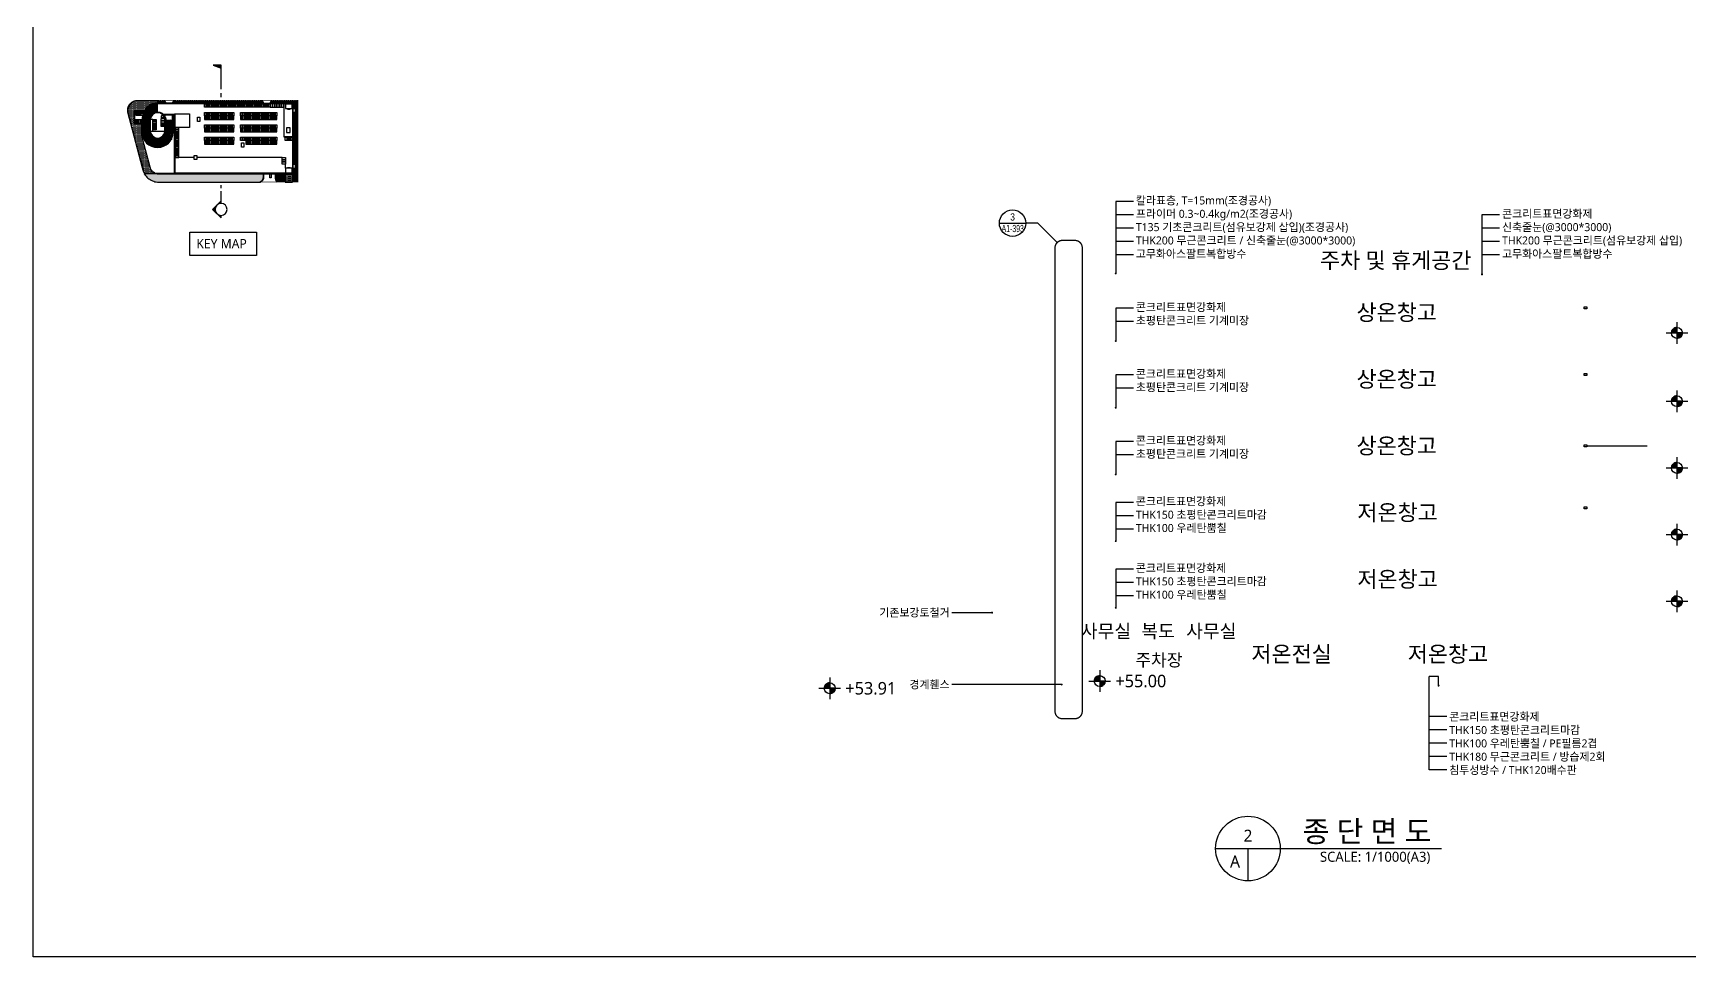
# Model space of a CAD drawing. Header units: millimetres. Extents: x 42795423 to 43187386, y 1346090 to 1623090.
# Drawn here: x 42795423 to 43043837, y 1346090 to 1484590 of the extents above; entities that cross this region are included whole.
import ezdxf
from ezdxf.enums import TextEntityAlignment as Align

# ---------------------------------------------------------------- set-up
doc = ezdxf.new("R2010")
doc.units = ezdxf.units.MM
doc.header["$LTSCALE"] = 1000
doc.header["$MEASUREMENT"] = 0
doc.header["$PDSIZE"] = -10
doc.linetypes.add('PHANTOM2', pattern=[1.25, 0.625, -0.125, 0.125, -0.125, 0.125, -0.125])
doc.linetypes.add('SYM$0$DASHDOT', pattern=[1, 0.5, -0.25, 0, -0.25])
doc.layers.get('0').update_dxf_attribs({"linetype": 'CONTINUOUS'})
doc.layers.get('Defpoints').update_dxf_attribs({"color": 171, "linetype": 'CONTINUOUS'})
for name, color, linetype in [('01.해치-시설녹지', 61, 'CONTINUOUS'), ('__COL', 2, 'CONTINUOUS'), ('LAND-3', 9, 'CONTINUOUS'), ('LED', 7, 'CONTINUOUS'), ('SYM', 7, 'CONTINUOUS'), ('SYMBOL', 6, 'CONTINUOUS'), ('TEXT', 3, 'CONTINUOUS'), ('TEXT(노트)', 7, 'CONTINUOUS'), ('TEXT(실명)', 3, 'CONTINUOUS'), ('구간정리', 6, 'CONTINUOUS'), ('구간정리-TEXT', 3, 'CONTINUOUS'), ('대지', 1, 'PHANTOM2')]:
    doc.layers.add(name, color=color, linetype=linetype)
doc.styles.add('SYM$0$ARIAL', font='arial.ttf')
doc.styles.add('SYM$0$돋움', font='', dxfattribs={"width": 0.9})
doc.styles.add('나눔바른고딕', font='NanumBarunGothic.ttf')
doc.styles.get('SYM$0$돋움').set_extended_font_data('Dotum')
pattern_1 = [(0, (-391096519.2, -16417291.4), (781.25, 1562.5), [0, -1562.5])]
pattern_2 = [(0, (-42702745.17, -1587555.54), (0, 160), []), (90, (-42702745.17, -1587555.54), (-160, 160), [160, -160])]

# ---------------------------------------------------------------- blocks, each defined once
blk = doc.blocks.new('십자')
at = {"layer": 'SYMBOL', "ltscale": 5}
h = blk.add_hatch(color=256, dxfattribs=at)
h.dxf.hatch_style = 1
edge = h.paths.add_edge_path()
edge.add_line((0, 0), (0, 1299))
edge.add_arc((0, 0), 1299, 90, 180)
edge.add_line((-1299, 0), (0, 0))
edge = h.paths.add_edge_path()
edge.add_line((0, 0), (0, -1299))
edge.add_arc((0, 0), 1299, 270, 360)
edge.add_line((1299, 0), (0, 0))
for p, q in [((0, 2599), (0, -2599)), ((-2599, 0), (2599, 0))]:
    blk.add_line(p, q, dxfattribs=at)
for points in [[(0, 0), (0, 1299, 0.4142136), (-1299, 0)], [(0, 0), (0, -1299, 0.4142136), (1299, 0)]]:
    blk.add_lwpolyline(points, format="xyb", close=True, dxfattribs=at)
blk.add_circle((0, 0), 1299, dxfattribs=at)
blk = doc.blocks.new('조경1111')
at = {"layer": '01.해치-시설녹지', "ltscale": 0.1}
h = blk.add_hatch(dxfattribs=at)
h.set_pattern_fill('DOTS', color=256, scale=25000)
h.set_pattern_definition(pattern_1)
edge = h.paths.add_edge_path()
edge.add_arc((36429982, -345322), 23500, 122.852659, 147.865072)
edge.add_line((36410083, -332822), (36394982, -332822))
edge.add_line((36394982, -332822), (36394982, -352222))
edge.add_line((36394982, -352222), (36406482, -352222))
edge.add_line((36406482, -352222), (36406482, -371284))
edge.add_line((36406482, -371284), (36418700, -417700))
edge.add_line((36418700, -417700), (36419113, -419105))
edge.add_line((36419113, -419105), (36419435, -420000))
edge.add_line((36419435, -420000), (36419857, -420858))
edge.add_line((36419857, -420858), (36420488, -421936))
edge.add_line((36420488, -421936), (36421134, -422924))
edge.add_line((36421134, -422924), (36421709, -423655))
edge.add_line((36421709, -423655), (36422348, -424332))
edge.add_line((36422348, -424332), (36423038, -424945))
edge.add_line((36423038, -424945), (36423957, -425625))
edge.add_line((36423957, -425625), (36425103, -426382))
edge.add_line((36425103, -426382), (36426070, -426948))
edge.add_line((36426070, -426948), (36426917, -427344))
edge.add_line((36426917, -427344), (36427401, -427522))
edge.add_line((36427401, -427522), (36410326, -427522))
edge.add_line((36410326, -427522), (36409723, -426490))
edge.add_line((36409723, -426490), (36408834, -424683))
edge.add_line((36408834, -424683), (36408177, -422859))
edge.add_line((36408177, -422859), (36407622, -420968))
edge.add_line((36407622, -420968), (36398215, -385232))
edge.add_line((36398215, -385232), (36385503, -336939))
edge.add_line((36385503, -336939), (36385087, -335036))
edge.add_line((36385087, -335036), (36384891, -333124))
edge.add_line((36384891, -333124), (36384982, -331200))
edge.add_line((36384982, -331200), (36385275, -329325))
edge.add_line((36385275, -329325), (36385841, -327511))
edge.add_line((36385841, -327511), (36386684, -325811))
edge.add_line((36386684, -325811), (36387767, -324252))
edge.add_line((36387767, -324252), (36389170, -322747))
edge.add_line((36389170, -322747), (36390613, -321499))
edge.add_line((36390613, -321499), (36392178, -320425))
edge.add_line((36392178, -320425), (36393843, -319536))
edge.add_line((36393843, -319536), (36395614, -318873))
edge.add_line((36395614, -318873), (36397435, -318489))
edge.add_line((36397435, -318489), (36399694, -318377))
edge.add_line((36399694, -318377), (36430482, -318354))
edge.add_line((36430482, -318354), (36430482, -321822))
edge.add_line((36430482, -321822), (36429982, -321822))
edge.add_arc((36429992, -345388), 23565, 90.02298, 122.777317)
edge.add_line((36417234, -325574), (36417234, -325581))
h = blk.add_hatch(dxfattribs=at)
h.set_pattern_fill('DOTS', color=256, scale=25000)
h.set_pattern_definition(pattern_1)
edge = h.paths.add_edge_path()
edge.add_line((36588732, -428418), (36432239, -428418))
edge.add_line((36432239, -428418), (36430871, -428375))
edge.add_line((36430871, -428375), (36430022, -428286))
edge.add_line((36430022, -428286), (36429159, -428090))
edge.add_line((36429159, -428090), (36428269, -427823))
edge.add_line((36428269, -427823), (36410028, -427823))
edge.add_line((36410028, -427823), (36410280, -428252))
edge.add_line((36410280, -428252), (36411380, -429935))
edge.add_line((36411380, -429935), (36412612, -431499))
edge.add_line((36412612, -431499), (36413983, -432954))
edge.add_line((36413983, -432954), (36415473, -434275))
edge.add_line((36415473, -434275), (36417075, -435461))
edge.add_line((36417075, -435461), (36418760, -436574))
edge.add_line((36418760, -436574), (36420484, -437583))
edge.add_line((36420484, -437583), (36422296, -438431))
edge.add_line((36422296, -438431), (36424178, -439123))
edge.add_line((36424178, -439123), (36426101, -439702))
edge.add_line((36426101, -439702), (36428066, -440147))
edge.add_line((36428066, -440147), (36430055, -440355))
edge.add_line((36430055, -440355), (36432048, -440418))
edge.add_line((36432048, -440418), (36583858, -440418))
edge.add_arc((36580132, -432667), 8600, 295.674052, 360)
edge.add_line((36588732, -432667), (36588732, -428418))
h = blk.add_hatch(dxfattribs=at)
h.set_pattern_fill('DOTS', color=256, scale=25000)
h.set_pattern_definition(pattern_1)
h.paths.add_polyline_path([(36621182, -440418), (36632082, -440418), (36632082, -428418), (36621182, -428418)])
blk.add_lwpolyline([(36417234, -325581), (36417234, -325574, -0.14389883), (36429982, -321822), (36430482, -321822), (36430482, -318354), (36399694, -318377), (36397435, -318489), (36395614, -318873), (36393843, -319536), (36392178, -320425), (36390613, -321499), (36389170, -322747), (36387767, -324252), (36386684, -325811), (36385841, -327511), (36385275, -329325), (36384982, -331200), (36384891, -333124), (36385087, -335036), (36385503, -336939), (36398215, -385232), (36407622, -420968), (36408177, -422859), (36408834, -424683), (36409723, -426490), (36410326, -427522), (36427401, -427522), (36426917, -427344), (36426070, -426948), (36425103, -426382), (36423957, -425625), (36423038, -424945), (36422348, -424332), (36421709, -423655), (36421134, -422924), (36420488, -421936), (36419857, -420858), (36419435, -420000), (36419113, -419105), (36418700, -417700), (36406482, -371284), (36406482, -352222), (36394982, -352222), (36394982, -332822), (36410083, -332822)], format="xyb", dxfattribs=at)
blk.add_lwpolyline([(36588732, -428418), (36432239, -428418), (36430871, -428375), (36430022, -428286), (36429159, -428090), (36428269, -427823), (36410028, -427823), (36410280, -428252), (36411380, -429935), (36412612, -431499), (36413983, -432954), (36415473, -434275), (36417075, -435461), (36418760, -436574), (36420484, -437583), (36422296, -438431), (36424178, -439123), (36426101, -439702), (36428066, -440147), (36430055, -440355), (36432048, -440418), (36583858, -440418, 0.28828517), (36588732, -432667)], format="xyb", close=True, dxfattribs=at)
blk.add_lwpolyline([(36621182, -440418), (36632082, -440418), (36632082, -428418), (36621182, -428418)], close=True, dxfattribs=at)
blk = doc.blocks.new('A$C104b531f')
at = {"layer": 'LAND-3', "ltscale": 0.1}
h = blk.add_hatch(dxfattribs=at)
h.set_pattern_fill('AR-B816', color=256, scale=20)
h.set_pattern_definition(pattern_2)
edge = h.paths.add_edge_path()
edge.add_line((5223, 12319), (4659, 12319))
edge.add_line((4659, 12319), (4659, 11910))
edge.add_line((4659, 11910), (5808, 11910))
edge.add_arc((4704, 11492), 1180, 20.71826, 44.20863)
edge.add_line((5550, 12315), (5223, 12319))
h = blk.add_hatch(dxfattribs=at)
h.set_pattern_fill('AR-B816', color=256, scale=20)
h.set_pattern_definition(pattern_2)
edge = h.paths.add_edge_path()
edge.add_line((20236, 12304), (15380, 12304))
edge.add_line((15380, 12304), (7115, 12307))
edge.add_arc((7974, 11479), 1193, 136.03788, 158.85525)
edge.add_line((6861, 11910), (6959, 11910))
edge.add_line((6959, 11910), (6959, 11790))
edge.add_line((6959, 11790), (7174, 11790))
edge.add_line((7174, 11790), (7174, 11910))
edge.add_line((7174, 11910), (20483, 11910))
edge.add_arc((19379, 11492), 1180, 20.71826, 43.47778)
h = blk.add_hatch(dxfattribs=at)
h.set_pattern_fill('AR-B816', color=256, scale=20)
h.set_pattern_definition(pattern_2)
edge = h.paths.add_edge_path()
edge.add_line((25669, 12305), (21727, 12304))
edge.add_arc((22589, 11479), 1193, 136.25509, 158.85525)
edge.add_line((21476, 11910), (23662, 11910))
edge.add_line((23662, 11910), (23662, 11922))
edge.add_line((23662, 11922), (24897, 11922))
edge.add_line((24897, 11922), (24897, 11110))
edge.add_line((24897, 11110), (25244, 11110))
edge.add_line((25244, 11110), (25244, 10490))
edge.add_line((25244, 10490), (24897, 10490))
edge.add_line((24897, 10490), (24897, 2730))
edge.add_line((24897, 2730), (25244, 2730))
edge.add_line((25244, 2730), (25244, 2110))
edge.add_line((25244, 2110), (24897, 2110))
edge.add_line((24897, 2110), (24897, 1297))
edge.add_line((24897, 1297), (24849, 1297))
edge.add_line((24849, 1297), (24849, 50))
edge.add_line((24849, 50), (25668, 50))
edge.add_line((25668, 50), (25669, 12305))
h = blk.add_hatch(dxfattribs=at)
h.set_pattern_fill('ANSI31', color=256, scale=700, angle=135)
h.set_pattern_definition([(180, (-3595643.325, -36036.2), (-6e-15, -87.5), [])])
h.paths.add_polyline_path([(2389, 8183), (3379, 8183), (3379, 9360), (2389, 9360)])
h = blk.add_hatch(dxfattribs=at)
h.set_pattern_fill('ANSI31', color=256, scale=700, angle=135)
h.set_pattern_definition([(180, (-3595643.325, -35836.2), (-6e-15, -87.5), [])])
h.paths.add_polyline_path([(5839, 7760), (5839, 9360), (6829, 9360), (6829, 7760)])
h = blk.add_hatch(dxfattribs=at)
h.set_pattern_fill('AR-B816', color=256, scale=20)
h.set_pattern_definition(pattern_2)
edge = h.paths.add_edge_path()
edge.add_line((22544, 50), (23709, 50))
edge.add_line((23709, 50), (23709, 1297))
edge.add_line((23709, 1297), (22254, 1297))
edge.add_line((22254, 1297), (22254, 825))
edge.add_arc((23434, 825), 1180, 180, 221.04786)
for p, q in [((7162, 11780), (4609, 11780)), ((5464, 10245), (7162, 10245)), ((6829, 7560), (6829, 10115)), ((2389, 9560), (2389, 7560)), ((2390, 7860), (3379, 7895))]:
    blk.add_line(p, q, dxfattribs=at)
for points in [[(2389, 10330), (2389, 10622), (1109, 10622), (1109, 8870), (2259, 8870)], [(2369, 10270), (2369, 10602), (1129, 10602), (1129, 8890), (2239, 8890), (2239, 9430), (2259, 9430)], [(2369, 10270), (2369, 10602), (2109, 10602), (2109, 10082), (2318, 10082)], [(3421, 9678), (2423, 9945)], [(3440, 9740), (2447, 10062)], [(3461, 9800), (2477, 10178)], [(3486, 9860), (2514, 10293)], [(3513, 9918), (2557, 10405)], [(3544, 9975), (2606, 10516)], [(3578, 10029), (2661, 10625)], [(3614, 10083), (2723, 10730)], [(3653, 10134), (2790, 10832)], [(3695, 10183), (2864, 10931)], [(3740, 10229), (2943, 11026)], [(3786, 10274), (3027, 11117)], [(3835, 10315), (3117, 11203)], [(3886, 10355), (3211, 11284)], [(3939, 10391), (3310, 11360)], [(3994, 10425), (3414, 11430)], [(4051, 10455), (3521, 11495)], [(4109, 10483), (3633, 11553)], [(4169, 10508), (3747, 11605)], [(4229, 10529), (3865, 11651)], [(4291, 10548), (3985, 11690)], [(4354, 10563), (4107, 11722)], [(4417, 10574), (4231, 11747)], [(4481, 10583), (4356, 11765)], [(4545, 10588), (4483, 11776)], [(7162, 11880), (4609, 11880)], [(4609, 10590), (4609, 11780)], [(5422, 10145), (7162, 10145)], [(7162, 11850), (7162, 11910), (24897, 11910), (24897, 1317), (7162, 1317), (7162, 10145)], [(7162, 11850), (24837, 11850), (24837, 1377), (7222, 1377), (7222, 10145)], [(7162, 11780), (7162, 11850)], [(7222, 10145), (7222, 10245), (7162, 10245)], [(7162, 10145), (7222, 10145)], [(7222, 10275), (9394, 10275), (9394, 8225), (7262, 8225)], [(7222, 10255), (7222, 10275)], [(24837, 6810), (23589, 6810), (23589, 11850)], [(24837, 6830), (23609, 6830), (23609, 11850)], [(24079, 11070), (24079, 10970), (24479, 10970), (24479, 11070)], [(24897, 11110), (25244, 11110), (25244, 10490), (24897, 10490)], [(3381, 9424), (2389, 9476)], [(2389, 9360), (3379, 9360)], [(3379, 9360), (2389, 9360)], [(2389, 8183), (3379, 8183)], [(2389, 8083), (3379, 8083)], [(2389, 8083), (3379, 8083)], [(2389, 7983), (3379, 7983)], [(2389, 7760), (3379, 7760)], [(3379, 7760), (2389, 7760)], [(3379, 7760), (2389, 7760)], [(3381, 7700), (2389, 7652)], [(3385, 7641), (2389, 7544)], [(3386, 9488), (2390, 9593)], [(3392, 7582), (2393, 7436)], [(3394, 9552), (2394, 9710)], [(3402, 7523), (2402, 7327)], [(3406, 9615), (2406, 9828)], [(3415, 7465), (2416, 7219)], [(3510, 7710), (5708, 7710)], [(3889, 7710), (3889, 9440), (3512, 9440)], [(5812, 7504), (6813, 7291)], [(5824, 7567), (6824, 7409)], [(5833, 7631), (6829, 7526)], [(5838, 7695), (6829, 7643)], [(5839, 9360), (6829, 9360)], [(5839, 7760), (6829, 7760)], [(6513, 9320), (6582, 9360), (6651, 9320), (6646, 9311), (6582, 9348), (6518, 9311), (6513, 9320)], [(3431, 7408), (2435, 7111)], [(3449, 7351), (2460, 7003)], [(3470, 7296), (2491, 6897)], [(3494, 7241), (2526, 6792)], [(3520, 7188), (2568, 6688)], [(3549, 7136), (2614, 6586)], [(3580, 7085), (2666, 6486)], [(3614, 7037), (2723, 6389)], [(3650, 6989), (2785, 6294)], [(3689, 6944), (2852, 6203)], [(3729, 6900), (2924, 6114)], [(3772, 6859), (3001, 6030)], [(3816, 6819), (3082, 5949)], [(3863, 6782), (3167, 5872)], [(3911, 6747), (3256, 5799)], [(3960, 6715), (3350, 5732)], [(4012, 6685), (3447, 5668)], [(4064, 6657), (3547, 5610)], [(4118, 6632), (3650, 5557)], [(4173, 6609), (3756, 5510)], [(4229, 6590), (3865, 5468)], [(4286, 6573), (3976, 5432)], [(4344, 6559), (4088, 5402)], [(4402, 6547), (4202, 5377)], [(4461, 6539), (4318, 5359)], [(4520, 6533), (4434, 5346)], [(4580, 6530), (4551, 5340)], [(4639, 6530), (4668, 5340)], [(4698, 6533), (4785, 5346)], [(4758, 6539), (4901, 5359)], [(4816, 6547), (5016, 5377)], [(4875, 6559), (5130, 5402)], [(4932, 6573), (5243, 5432)], [(4989, 6590), (5354, 5468)], [(5045, 6609), (5462, 5510)], [(5101, 6632), (5569, 5557)], [(5154, 6657), (5672, 5610)], [(5207, 6685), (5772, 5668)], [(5258, 6715), (5869, 5732)], [(5308, 6747), (5962, 5799)], [(5356, 6782), (6052, 5872)], [(5402, 6819), (6137, 5949)], [(5447, 6859), (6218, 6030)], [(5490, 6900), (6295, 6114)], [(5530, 6944), (6367, 6203)], [(5568, 6989), (6434, 6294)], [(5604, 7037), (6496, 6389)], [(5638, 7085), (6553, 6486)], [(5670, 7136), (6605, 6586)], [(5698, 7188), (6651, 6688)], [(5725, 7241), (6692, 6792)], [(5749, 7296), (6728, 6897)], [(5770, 7351), (6759, 7003)], [(5797, 7441), (6796, 7174)], [(10114, 3770), (7222, 3770)], [(23804, 2150), (23804, 2743), (23304, 2743), (23304, 3770), (10474, 3770)], [(24897, 2730), (25244, 2730), (25244, 2110), (24897, 2110)], [(7162, 1340), (2596, 1340)], [(7162, 1310), (2614, 1310)], [(7162, 1317), (7162, 1297), (24897, 1297), (24897, 1317)], [(21634, 1297), (21634, 685), (21424, 685), (21424, 1297)], [(23709, 1297), (23709, 50)], [(23729, 1297), (23729, 50)], [(24079, 2150), (24079, 2250), (24479, 2250), (24479, 2150)], [(24819, 1297), (24819, 50)], [(24849, 1297), (24849, 50)]]:
    blk.add_lwpolyline(points, dxfattribs=at)
for points in [[(1329, 10082), (1589, 10082), (1589, 10602), (1329, 10602)], [(1589, 10082), (1849, 10082), (1849, 10602), (1589, 10602)], [(1849, 10082), (2109, 10082), (2109, 10602), (1849, 10602)], [(11629, 11810), (11889, 11810), (11889, 11290), (11629, 11290)], [(11629, 10490), (11889, 10490), (11889, 9970), (11629, 9970)], [(11629, 9450), (11889, 9450), (11889, 9970), (11629, 9970)], [(11889, 11810), (12149, 11810), (12149, 11290), (11889, 11290)], [(11889, 10490), (12149, 10490), (12149, 9970), (11889, 9970)], [(11889, 9450), (12149, 9450), (12149, 9970), (11889, 9970)], [(12149, 11810), (12409, 11810), (12409, 11290), (12149, 11290)], [(12149, 10490), (12409, 10490), (12409, 9970), (12149, 9970)], [(12149, 9450), (12409, 9450), (12409, 9970), (12149, 9970)], [(12409, 11810), (12669, 11810), (12669, 11290), (12409, 11290)], [(12409, 10490), (12669, 10490), (12669, 9970), (12409, 9970)], [(12409, 9450), (12669, 9450), (12669, 9970), (12409, 9970)], [(12669, 11810), (12929, 11810), (12929, 11290), (12669, 11290)], [(12669, 10490), (12929, 10490), (12929, 9970), (12669, 9970)], [(12669, 9450), (12929, 9450), (12929, 9970), (12669, 9970)], [(12929, 11810), (13189, 11810), (13189, 11290), (12929, 11290)], [(12929, 10490), (13189, 10490), (13189, 9970), (12929, 9970)], [(12929, 9450), (13189, 9450), (13189, 9970), (12929, 9970)], [(13189, 11810), (13449, 11810), (13449, 11290), (13189, 11290)], [(13189, 10490), (13449, 10490), (13449, 9970), (13189, 9970)], [(13189, 9450), (13449, 9450), (13449, 9970), (13189, 9970)], [(13449, 11810), (13709, 11810), (13709, 11290), (13449, 11290)], [(13449, 10490), (13709, 10490), (13709, 9970), (13449, 9970)], [(13449, 9450), (13709, 9450), (13709, 9970), (13449, 9970)], [(13709, 11810), (13969, 11810), (13969, 11290), (13709, 11290)], [(13709, 10490), (13969, 10490), (13969, 9970), (13709, 9970)], [(13709, 9450), (13969, 9450), (13969, 9970), (13709, 9970)], [(13969, 11810), (14229, 11810), (14229, 11290), (13969, 11290)], [(13969, 10490), (14229, 10490), (14229, 9970), (13969, 9970)], [(13969, 9450), (14229, 9450), (14229, 9970), (13969, 9970)], [(14229, 11810), (14489, 11810), (14489, 11290), (14229, 11290)], [(14229, 10490), (14489, 10490), (14489, 9970), (14229, 9970)], [(14229, 9450), (14489, 9450), (14489, 9970), (14229, 9970)], [(14489, 11810), (14749, 11810), (14749, 11290), (14489, 11290)], [(14489, 10490), (14749, 10490), (14749, 9970), (14489, 9970)], [(14489, 9450), (14749, 9450), (14749, 9970), (14489, 9970)], [(14749, 11810), (15009, 11810), (15009, 11290), (14749, 11290)], [(14749, 10490), (15009, 10490), (15009, 9970), (14749, 9970)], [(14749, 9450), (15009, 9450), (15009, 9970), (14749, 9970)], [(15009, 11810), (15269, 11810), (15269, 11290), (15009, 11290)], [(15009, 10490), (15269, 10490), (15269, 9970), (15009, 9970)], [(15009, 9450), (15269, 9450), (15269, 9970), (15009, 9970)], [(15269, 11810), (15529, 11810), (15529, 11290), (15269, 11290)], [(15269, 10490), (15529, 10490), (15529, 9970), (15269, 9970)], [(15269, 9450), (15529, 9450), (15529, 9970), (15269, 9970)], [(15529, 11810), (15789, 11810), (15789, 11290), (15529, 11290)], [(15529, 10490), (15789, 10490), (15789, 9970), (15529, 9970)], [(15529, 9450), (15789, 9450), (15789, 9970), (15529, 9970)], [(15789, 11810), (16049, 11810), (16049, 11290), (15789, 11290)], [(15789, 10490), (16049, 10490), (16049, 9970), (15789, 9970)], [(15789, 9450), (16049, 9450), (16049, 9970), (15789, 9970)], [(16049, 11810), (16309, 11810), (16309, 11290), (16049, 11290)], [(16309, 11810), (16569, 11810), (16569, 11290), (16309, 11290)], [(16569, 11810), (16829, 11810), (16829, 11290), (16569, 11290)], [(16829, 11810), (17089, 11810), (17089, 11290), (16829, 11290)], [(17054, 10490), (17314, 10490), (17314, 9970), (17054, 9970)], [(17054, 9450), (17314, 9450), (17314, 9970), (17054, 9970)], [(17089, 11810), (17349, 11810), (17349, 11290), (17089, 11290)], [(17314, 10490), (17574, 10490), (17574, 9970), (17314, 9970)], [(17314, 9450), (17574, 9450), (17574, 9970), (17314, 9970)], [(17349, 11810), (17609, 11810), (17609, 11290), (17349, 11290)], [(17574, 10490), (17834, 10490), (17834, 9970), (17574, 9970)], [(17574, 9450), (17834, 9450), (17834, 9970), (17574, 9970)], [(17609, 11810), (17869, 11810), (17869, 11290), (17609, 11290)], [(17834, 10490), (18094, 10490), (18094, 9970), (17834, 9970)], [(17834, 9450), (18094, 9450), (18094, 9970), (17834, 9970)], [(17869, 11810), (18129, 11810), (18129, 11290), (17869, 11290)], [(18094, 10490), (18354, 10490), (18354, 9970), (18094, 9970)], [(18094, 9450), (18354, 9450), (18354, 9970), (18094, 9970)], [(18129, 11810), (18389, 11810), (18389, 11290), (18129, 11290)], [(18354, 10490), (18614, 10490), (18614, 9970), (18354, 9970)], [(18354, 9450), (18614, 9450), (18614, 9970), (18354, 9970)], [(18389, 11810), (18649, 11810), (18649, 11290), (18389, 11290)], [(18614, 10490), (18874, 10490), (18874, 9970), (18614, 9970)], [(18614, 9450), (18874, 9450), (18874, 9970), (18614, 9970)], [(18649, 11810), (18909, 11810), (18909, 11290), (18649, 11290)], [(18874, 10490), (19134, 10490), (19134, 9970), (18874, 9970)], [(18874, 9450), (19134, 9450), (19134, 9970), (18874, 9970)], [(18909, 11810), (19169, 11810), (19169, 11290), (18909, 11290)], [(19134, 10490), (19394, 10490), (19394, 9970), (19134, 9970)], [(19134, 9450), (19394, 9450), (19394, 9970), (19134, 9970)], [(19169, 11810), (19429, 11810), (19429, 11290), (19169, 11290)], [(19394, 10490), (19654, 10490), (19654, 9970), (19394, 9970)], [(19394, 9450), (19654, 9450), (19654, 9970), (19394, 9970)], [(19429, 11810), (19689, 11810), (19689, 11290), (19429, 11290)], [(19654, 10490), (19914, 10490), (19914, 9970), (19654, 9970)], [(19654, 9450), (19914, 9450), (19914, 9970), (19654, 9970)], [(19689, 11810), (19949, 11810), (19949, 11290), (19689, 11290)], [(19914, 10490), (20174, 10490), (20174, 9970), (19914, 9970)], [(19914, 9450), (20174, 9450), (20174, 9970), (19914, 9970)], [(19949, 11810), (20209, 11810), (20209, 11290), (19949, 11290)], [(20174, 10490), (20434, 10490), (20434, 9970), (20174, 9970)], [(20174, 9450), (20434, 9450), (20434, 9970), (20174, 9970)], [(20209, 11810), (20469, 11810), (20469, 11290), (20209, 11290)], [(20434, 10490), (20694, 10490), (20694, 9970), (20434, 9970)], [(20434, 9450), (20694, 9450), (20694, 9970), (20434, 9970)], [(20469, 11810), (20729, 11810), (20729, 11290), (20469, 11290)], [(20694, 10490), (20954, 10490), (20954, 9970), (20694, 9970)], [(20694, 9450), (20954, 9450), (20954, 9970), (20694, 9970)], [(20729, 11810), (20989, 11810), (20989, 11290), (20729, 11290)], [(20954, 10490), (21214, 10490), (21214, 9970), (20954, 9970)], [(20954, 9450), (21214, 9450), (21214, 9970), (20954, 9970)], [(20989, 11810), (21249, 11810), (21249, 11290), (20989, 11290)], [(21214, 10490), (21474, 10490), (21474, 9970), (21214, 9970)], [(21214, 9450), (21474, 9450), (21474, 9970), (21214, 9970)], [(21249, 11810), (21509, 11810), (21509, 11290), (21249, 11290)], [(21474, 10490), (21734, 10490), (21734, 9970), (21474, 9970)], [(21474, 9450), (21734, 9450), (21734, 9970), (21474, 9970)], [(21509, 11290), (21839, 11290), (21839, 11790), (21509, 11790)], [(21734, 10490), (21994, 10490), (21994, 9970), (21734, 9970)], [(21734, 9450), (21994, 9450), (21994, 9970), (21734, 9970)], [(21839, 11290), (22169, 11290), (22169, 11790), (21839, 11790)], [(21994, 10490), (22254, 10490), (22254, 9970), (21994, 9970)], [(21994, 9450), (22254, 9450), (22254, 9970), (21994, 9970)], [(22169, 11290), (22499, 11290), (22499, 11790), (22169, 11790)], [(22254, 10490), (22514, 10490), (22514, 9970), (22254, 9970)], [(22254, 9450), (22514, 9450), (22514, 9970), (22254, 9970)], [(22499, 11290), (22829, 11290), (22829, 11790), (22499, 11790)], [(22829, 11290), (23159, 11290), (23159, 11790), (22829, 11790)], [(23159, 11290), (23489, 11290), (23489, 11790), (23159, 11790)], [(23784, 11070), (24774, 11070), (24774, 11760), (23784, 11760)], [(1199, 8890), (1459, 8890), (1459, 9410), (1199, 9410)], [(1459, 8890), (1719, 8890), (1719, 9410), (1459, 9410)], [(1719, 8890), (1979, 8890), (1979, 9410), (1719, 9410)], [(1979, 8890), (2239, 8890), (2239, 9410), (1979, 9410)], [(3889, 9440), (4409, 9440), (4409, 9180), (3889, 9180)], [(3889, 9180), (4409, 9180), (4409, 8920), (3889, 8920)], [(3889, 8920), (4409, 8920), (4409, 8660), (3889, 8660)], [(3889, 8660), (4409, 8660), (4409, 8400), (3889, 8400)], [(3889, 8400), (4409, 8400), (4409, 8140), (3889, 8140)], [(3889, 8140), (4409, 8140), (4409, 7880), (3889, 7880)], [(5169, 9580), (5669, 9580), (5669, 9250), (5169, 9250)], [(5169, 9250), (5669, 9250), (5669, 8920), (5169, 8920)], [(5169, 8920), (5689, 8920), (5689, 8660), (5169, 8660)], [(5169, 8660), (5689, 8660), (5689, 8400), (5169, 8400)], [(7782, 7930), (7782, 8190), (7262, 8190), (7262, 7930)], [(7782, 7670), (7782, 7930), (7262, 7930), (7262, 7670)], [(7782, 7410), (7782, 7670), (7262, 7670), (7262, 7410)], [(10584, 9780), (10944, 9780), (10944, 9160), (10584, 9160)], [(11629, 8650), (11889, 8650), (11889, 8130), (11629, 8130)], [(11629, 7610), (11889, 7610), (11889, 8130), (11629, 8130)], [(11889, 8650), (12149, 8650), (12149, 8130), (11889, 8130)], [(11889, 7610), (12149, 7610), (12149, 8130), (11889, 8130)], [(12149, 8650), (12409, 8650), (12409, 8130), (12149, 8130)], [(12149, 7610), (12409, 7610), (12409, 8130), (12149, 8130)], [(12409, 8650), (12669, 8650), (12669, 8130), (12409, 8130)], [(12409, 7610), (12669, 7610), (12669, 8130), (12409, 8130)], [(12669, 8650), (12929, 8650), (12929, 8130), (12669, 8130)], [(12669, 7610), (12929, 7610), (12929, 8130), (12669, 8130)], [(12929, 8650), (13189, 8650), (13189, 8130), (12929, 8130)], [(12929, 7610), (13189, 7610), (13189, 8130), (12929, 8130)], [(13189, 8650), (13449, 8650), (13449, 8130), (13189, 8130)], [(13189, 7610), (13449, 7610), (13449, 8130), (13189, 8130)], [(13449, 8650), (13709, 8650), (13709, 8130), (13449, 8130)], [(13449, 7610), (13709, 7610), (13709, 8130), (13449, 8130)], [(13709, 8650), (13969, 8650), (13969, 8130), (13709, 8130)], [(13709, 7610), (13969, 7610), (13969, 8130), (13709, 8130)], [(13969, 8650), (14229, 8650), (14229, 8130), (13969, 8130)], [(13969, 7610), (14229, 7610), (14229, 8130), (13969, 8130)], [(14229, 8650), (14489, 8650), (14489, 8130), (14229, 8130)], [(14229, 7610), (14489, 7610), (14489, 8130), (14229, 8130)], [(14489, 8650), (14749, 8650), (14749, 8130), (14489, 8130)], [(14489, 7610), (14749, 7610), (14749, 8130), (14489, 8130)], [(14749, 8650), (15009, 8650), (15009, 8130), (14749, 8130)], [(14749, 7610), (15009, 7610), (15009, 8130), (14749, 8130)], [(15009, 8650), (15269, 8650), (15269, 8130), (15009, 8130)], [(15009, 7610), (15269, 7610), (15269, 8130), (15009, 8130)], [(15269, 8650), (15529, 8650), (15529, 8130), (15269, 8130)], [(15269, 7610), (15529, 7610), (15529, 8130), (15269, 8130)], [(15529, 8650), (15789, 8650), (15789, 8130), (15529, 8130)], [(15529, 7610), (15789, 7610), (15789, 8130), (15529, 8130)], [(15789, 8650), (16049, 8650), (16049, 8130), (15789, 8130)], [(15789, 7610), (16049, 7610), (16049, 8130), (15789, 8130)], [(17054, 8650), (17314, 8650), (17314, 8130), (17054, 8130)], [(17054, 7610), (17314, 7610), (17314, 8130), (17054, 8130)], [(17314, 8650), (17574, 8650), (17574, 8130), (17314, 8130)], [(17314, 7610), (17574, 7610), (17574, 8130), (17314, 8130)], [(17574, 8650), (17834, 8650), (17834, 8130), (17574, 8130)], [(17574, 7610), (17834, 7610), (17834, 8130), (17574, 8130)], [(17834, 8650), (18094, 8650), (18094, 8130), (17834, 8130)], [(17834, 7610), (18094, 7610), (18094, 8130), (17834, 8130)], [(18094, 8650), (18354, 8650), (18354, 8130), (18094, 8130)], [(18094, 7610), (18354, 7610), (18354, 8130), (18094, 8130)], [(18354, 8650), (18614, 8650), (18614, 8130), (18354, 8130)], [(18354, 7610), (18614, 7610), (18614, 8130), (18354, 8130)], [(18614, 8650), (18874, 8650), (18874, 8130), (18614, 8130)], [(18614, 7610), (18874, 7610), (18874, 8130), (18614, 8130)], [(18874, 8650), (19134, 8650), (19134, 8130), (18874, 8130)], [(18874, 7610), (19134, 7610), (19134, 8130), (18874, 8130)], [(19134, 8650), (19394, 8650), (19394, 8130), (19134, 8130)], [(19134, 7610), (19394, 7610), (19394, 8130), (19134, 8130)], [(19394, 8650), (19654, 8650), (19654, 8130), (19394, 8130)], [(19394, 7610), (19654, 7610), (19654, 8130), (19394, 8130)], [(19654, 8650), (19914, 8650), (19914, 8130), (19654, 8130)], [(19654, 7610), (19914, 7610), (19914, 8130), (19654, 8130)], [(19914, 8650), (20174, 8650), (20174, 8130), (19914, 8130)], [(19914, 7610), (20174, 7610), (20174, 8130), (19914, 8130)], [(20174, 8650), (20434, 8650), (20434, 8130), (20174, 8130)], [(20174, 7610), (20434, 7610), (20434, 8130), (20174, 8130)], [(20434, 8650), (20694, 8650), (20694, 8130), (20434, 8130)], [(20434, 7610), (20694, 7610), (20694, 8130), (20434, 8130)], [(20694, 8650), (20954, 8650), (20954, 8130), (20694, 8130)], [(20694, 7610), (20954, 7610), (20954, 8130), (20694, 8130)], [(20954, 8650), (21214, 8650), (21214, 8130), (20954, 8130)], [(20954, 7610), (21214, 7610), (21214, 8130), (20954, 8130)], [(21214, 8650), (21474, 8650), (21474, 8130), (21214, 8130)], [(21214, 7610), (21474, 7610), (21474, 8130), (21214, 8130)], [(21474, 8650), (21734, 8650), (21734, 8130), (21474, 8130)], [(21474, 7610), (21734, 7610), (21734, 8130), (21474, 8130)], [(21734, 8650), (21994, 8650), (21994, 8130), (21734, 8130)], [(21734, 7610), (21994, 7610), (21994, 8130), (21734, 8130)], [(21994, 8650), (22254, 8650), (22254, 8130), (21994, 8130)], [(21994, 7610), (22254, 7610), (22254, 8130), (21994, 8130)], [(22254, 8650), (22514, 8650), (22514, 8130), (22254, 8130)], [(22254, 7610), (22514, 7610), (22514, 8130), (22254, 8130)], [(23962, 7505), (24482, 7505), (24482, 8175), (23962, 8175)], [(7782, 7150), (7782, 7410), (7262, 7410), (7262, 7150)], [(7782, 6890), (7782, 7150), (7262, 7150), (7262, 6890)], [(7782, 6630), (7782, 6890), (7262, 6890), (7262, 6630)], [(7782, 6370), (7782, 6630), (7262, 6630), (7262, 6370)], [(7782, 6110), (7782, 6370), (7262, 6370), (7262, 6110)], [(7782, 5850), (7782, 6110), (7262, 6110), (7262, 5850)], [(7782, 5590), (7782, 5850), (7262, 5850), (7262, 5590)], [(7782, 5330), (7782, 5590), (7262, 5590), (7262, 5330)], [(7782, 5070), (7782, 5330), (7262, 5330), (7262, 5070)], [(7782, 4810), (7782, 5070), (7262, 5070), (7262, 4810)], [(11629, 6810), (11889, 6810), (11889, 6290), (11629, 6290)], [(11629, 5770), (11889, 5770), (11889, 6290), (11629, 6290)], [(11889, 6810), (12149, 6810), (12149, 6290), (11889, 6290)], [(11889, 5770), (12149, 5770), (12149, 6290), (11889, 6290)], [(12149, 6810), (12409, 6810), (12409, 6290), (12149, 6290)], [(12149, 5770), (12409, 5770), (12409, 6290), (12149, 6290)], [(12409, 6810), (12669, 6810), (12669, 6290), (12409, 6290)], [(12409, 5770), (12669, 5770), (12669, 6290), (12409, 6290)], [(12669, 6810), (12929, 6810), (12929, 6290), (12669, 6290)], [(12669, 5770), (12929, 5770), (12929, 6290), (12669, 6290)], [(12929, 6810), (13189, 6810), (13189, 6290), (12929, 6290)], [(12929, 5770), (13189, 5770), (13189, 6290), (12929, 6290)], [(13189, 6810), (13449, 6810), (13449, 6290), (13189, 6290)], [(13189, 5770), (13449, 5770), (13449, 6290), (13189, 6290)], [(13449, 6810), (13709, 6810), (13709, 6290), (13449, 6290)], [(13449, 5770), (13709, 5770), (13709, 6290), (13449, 6290)], [(13709, 6810), (13969, 6810), (13969, 6290), (13709, 6290)], [(13709, 5770), (13969, 5770), (13969, 6290), (13709, 6290)], [(13969, 6810), (14229, 6810), (14229, 6290), (13969, 6290)], [(13969, 5770), (14229, 5770), (14229, 6290), (13969, 6290)], [(14229, 6810), (14489, 6810), (14489, 6290), (14229, 6290)], [(14229, 5770), (14489, 5770), (14489, 6290), (14229, 6290)], [(14489, 6810), (14749, 6810), (14749, 6290), (14489, 6290)], [(14489, 5770), (14749, 5770), (14749, 6290), (14489, 6290)], [(14749, 6810), (15009, 6810), (15009, 6290), (14749, 6290)], [(14749, 5770), (15009, 5770), (15009, 6290), (14749, 6290)], [(15009, 6810), (15269, 6810), (15269, 6290), (15009, 6290)], [(15009, 5770), (15269, 5770), (15269, 6290), (15009, 6290)], [(15269, 6810), (15529, 6810), (15529, 6290), (15269, 6290)], [(15269, 5770), (15529, 5770), (15529, 6290), (15269, 6290)], [(15529, 6810), (15789, 6810), (15789, 6290), (15529, 6290)], [(15529, 5770), (15789, 5770), (15789, 6290), (15529, 6290)], [(15789, 6810), (16049, 6810), (16049, 6290), (15789, 6290)], [(15789, 5770), (16049, 5770), (16049, 6290), (15789, 6290)], [(17054, 6810), (17314, 6810), (17314, 6290), (17054, 6290)], [(17184, 5925), (17544, 5925), (17544, 5305), (17184, 5305)], [(17314, 6810), (17574, 6810), (17574, 6290), (17314, 6290)], [(17574, 6810), (17834, 6810), (17834, 6290), (17574, 6290)], [(17834, 6810), (18094, 6810), (18094, 6290), (17834, 6290)], [(17834, 5770), (18094, 5770), (18094, 6290), (17834, 6290)], [(18094, 6810), (18354, 6810), (18354, 6290), (18094, 6290)], [(18094, 5770), (18354, 5770), (18354, 6290), (18094, 6290)], [(18354, 6810), (18614, 6810), (18614, 6290), (18354, 6290)], [(18354, 5770), (18614, 5770), (18614, 6290), (18354, 6290)], [(18614, 6810), (18874, 6810), (18874, 6290), (18614, 6290)], [(18614, 5770), (18874, 5770), (18874, 6290), (18614, 6290)], [(18874, 6810), (19134, 6810), (19134, 6290), (18874, 6290)], [(18874, 5770), (19134, 5770), (19134, 6290), (18874, 6290)], [(19134, 6810), (19394, 6810), (19394, 6290), (19134, 6290)], [(19134, 5770), (19394, 5770), (19394, 6290), (19134, 6290)], [(19394, 6810), (19654, 6810), (19654, 6290), (19394, 6290)], [(19394, 5770), (19654, 5770), (19654, 6290), (19394, 6290)], [(19654, 6810), (19914, 6810), (19914, 6290), (19654, 6290)], [(19654, 5770), (19914, 5770), (19914, 6290), (19654, 6290)], [(19914, 6810), (20174, 6810), (20174, 6290), (19914, 6290)], [(19914, 5770), (20174, 5770), (20174, 6290), (19914, 6290)], [(20174, 6810), (20434, 6810), (20434, 6290), (20174, 6290)], [(20174, 5770), (20434, 5770), (20434, 6290), (20174, 6290)], [(20434, 6810), (20694, 6810), (20694, 6290), (20434, 6290)], [(20434, 5770), (20694, 5770), (20694, 6290), (20434, 6290)], [(20694, 6810), (20954, 6810), (20954, 6290), (20694, 6290)], [(20694, 5770), (20954, 5770), (20954, 6290), (20694, 6290)], [(20954, 6810), (21214, 6810), (21214, 6290), (20954, 6290)], [(20954, 5770), (21214, 5770), (21214, 6290), (20954, 6290)], [(21214, 6810), (21474, 6810), (21474, 6290), (21214, 6290)], [(21214, 5770), (21474, 5770), (21474, 6290), (21214, 6290)], [(21474, 6810), (21734, 6810), (21734, 6290), (21474, 6290)], [(21474, 5770), (21734, 5770), (21734, 6290), (21474, 6290)], [(21734, 6810), (21994, 6810), (21994, 6290), (21734, 6290)], [(21734, 5770), (21994, 5770), (21994, 6290), (21734, 6290)], [(21994, 6810), (22254, 6810), (22254, 6290), (21994, 6290)], [(21994, 5770), (22254, 5770), (22254, 6290), (21994, 6290)], [(22254, 6810), (22514, 6810), (22514, 6290), (22254, 6290)], [(22254, 5770), (22514, 5770), (22514, 6290), (22254, 6290)], [(23757, 6810), (24017, 6810), (24017, 6290), (23757, 6290)], [(24017, 6810), (24277, 6810), (24277, 6290), (24017, 6290)], [(24277, 6810), (24537, 6810), (24537, 6290), (24277, 6290)], [(24537, 6810), (24797, 6810), (24797, 6290), (24537, 6290)], [(7782, 4550), (7782, 4810), (7262, 4810), (7262, 4550)], [(7782, 4290), (7782, 4550), (7262, 4550), (7262, 4290)], [(7782, 4030), (7782, 4290), (7262, 4290), (7262, 4030)], [(7782, 3770), (7782, 4030), (7262, 4030), (7262, 3770)], [(10114, 4065), (10474, 4065), (10474, 3445), (10114, 3445)], [(23804, 3403), (23304, 3403), (23304, 3733), (23804, 3733)], [(23804, 3073), (23304, 3073), (23304, 3403), (23804, 3403)], [(23804, 2743), (23304, 2743), (23304, 3073), (23804, 3073)], [(23784, 1460), (24774, 1460), (24774, 2150), (23784, 2150)]]:
    blk.add_lwpolyline(points, close=True, dxfattribs=at)
at = {"layer": 'LAND-3', "ltscale": 0.1, "const_width": 20}
blk.add_lwpolyline([(7162, 11910), (4609, 11910, 0.4142136), (2259, 9560), (2259, 7560, 1.0000003), (6959, 7560), (6959, 10115), (7162, 10115)], format="xyb", dxfattribs=at)
at = {"layer": 'LAND-3', "ltscale": 0.1}
for points in [[(5709, 11880), (4609, 11880, 0.4142136), (2289, 9560), (2289, 7560, 1), (6929, 7560), (6929, 10115)], [(6334, 9360), (6334, 7560, -1.0000003), (2884, 7560), (2884, 9460, -0.4142136), (4609, 11185)], [(5580, 10115, -0.166743), (5839, 9360), (5839, 7760, -1), (3379, 7760), (3379, 9360, -0.70243), (5556, 10145, -0.70243)], [(3479, 7760, 1), (5739, 7760), (5739, 9360, 1), (3479, 9360), (3479, 7760)], [(3509, 7760, 1), (5709, 7760), (5709, 9360, 1), (3509, 9360), (3509, 7760)], [(5642, 9740), (5169, 9740, -0.203244), (5352, 10171)], [(5550, 12315, -0.1028565), (5808, 11910)], [(5550, 12315, -0.1028565), (5808, 11910)], [(5578, 12314, -0.1002727), (5829, 11910)], [(5578, 12314, -0.1002727), (5829, 11910)], [(7087, 12307, 0.0974795), (6839, 11910), (6839, 11910)], [(7087, 12307, 0.0974795), (6839, 11910), (6839, 11910)], [(6861, 11910, -0.0998898), (7115, 12307, -0.0998898)], [(6861, 11910, -0.0998898), (7115, 12307, -0.0998898)], [(20236, 12304, -0.0996349), (20483, 11910)], [(20236, 12304, -0.0996349), (20483, 11910)], [(20263, 12304, -0.0972651), (20504, 11910)], [(20263, 12304, -0.0972651), (20504, 11910)], [(21699, 12304, 0.096548), (21454, 11910), (21454, 11910)], [(21699, 12304, 0.096548), (21454, 11910), (21454, 11910)], [(21476, 11910, -0.0989327), (21727, 12304, -0.0989327)], [(21476, 11910, -0.0989327), (21727, 12304, -0.0989327)], [(20484, 1297), (20484, 825, -0.2882852), (19997, 50)], [(20504, 1297), (20504, 825, -0.2882852), (20006, 32)], [(22234, 1297), (22234, 825, 0.1773237), (22518, 50, 0.1773237)], [(22254, 1297), (22254, 825, 0.1810451), (22544, 50, 0.1810451)]]:
    blk.add_lwpolyline(points, format="xyb", dxfattribs=at)
at = {"layer": 'LAND-3', "ltscale": 0.1, "const_width": 20}
blk.add_lwpolyline([(7162, 11880), (24867, 11880), (24867, 1347), (7192, 1347), (7192, 10145)], dxfattribs=at)
at = {"layer": 'LAND-3', "ltscale": 0.1}
blk.add_circle((6087, 9360), 15, dxfattribs=at)
for centre, start, end in [((4609, 9560), 90, 180), ((4609, 7560), 179.99998, 359.99999)]:
    blk.add_arc(centre, 2220, start, end, dxfattribs=at)
for p in [(2511, 10617), (3377, 11561), (6708, 6502)]:
    blk.add_point(p, dxfattribs=at)
at = {"layer": '대지', "const_width": 100}
blk.add_lwpolyline([(25669, 12305), (15380, 12304), (6059, 12308), (5223, 12319), (1579, 12317), (1347, 12305), (1155, 12265), (969, 12195), (796, 12103), (634, 11991), (484, 11862), (349, 11716), (236, 11554), (148, 11378), (90, 11189), (59, 10995), (50, 10796), (70, 10599), (113, 10404), (2325, 2000), (2381, 1809), (2448, 1622), (2539, 1437), (2639, 1267), (2749, 1098), (2872, 942), (3009, 796), (3158, 664), (3319, 546), (3487, 434), (3660, 333), (3841, 249), (4029, 180), (4221, 122), (4418, 77), (4617, 56), (4816, 50), (25668, 50)], close=True, dxfattribs=at).dxf.unprotected_set("ltscale", 0)
at = {"xscale": 0.1, "yscale": 0.1, "zscale": 0.1}
blk.add_blockref('조경1111', (-3638389, 44092), dxfattribs=at)
blk = doc.blocks.new('A$C1AFB1B41')
at = {"layer": 'SYM'}
blk.add_hatch(color=256, dxfattribs=at).paths.add_polyline_path([(2000, 500), (1800, 0), (2000, 0)])
for p, q in [((0, 0), (250, 0)), ((500, 0), (2000, 0)), ((2000, 500), (1800, 0)), ((2000, 0), (2000, 500))]:
    blk.add_line(p, q, dxfattribs=at)
blk = doc.blocks.new('A$C6B2C69F6')
at = {"layer": 'SYM'}
h = blk.add_hatch(color=256, dxfattribs=at)
h.paths.add_polyline_path([(0, 1813), (321, 2134, 0.4142136), (321, 1493)])
h.paths.add_polyline_path([(321, 2134), (641, 2454), (641, 2266, 0.1989124)])
h.paths.add_polyline_path([(321, 1493, 0.1989124), (641, 1360), (641, 1172)])
for p, q in [((641, 2454), (0, 1813)), ((641, 1172), (0, 1813)), ((641, 2454), (641, 2266)), ((641, 1360), (641, 453)), ((641, 227), (641, 0))]:
    blk.add_line(p, q, dxfattribs=at)
blk.add_circle((641, 1813), 453, dxfattribs=at)
blk = doc.blocks.new('A$C7cf2ed66')
for name, p, xscale, yscale, zscale, rotation in [('A$C1AFB1B41', (1282, 18117), 2.4, 2.4, 2.4, 90.00000000000001), ('A$C6B2C69F6', (0, 4908), -2, 2, 2, 180)]:
    blk.add_blockref(name, p, dxfattribs=dict(xscale=xscale, yscale=yscale, zscale=zscale, rotation=rotation))
blk = doc.blocks.new('SYM$0$det-tar-wi')
at = {"layer": '구간정리', "ltscale": 0.2}
blk.add_line((0, 0), (11, 0), dxfattribs=at)
blk.add_circle((5.5, 0), 5.5, dxfattribs=at)
at = {"layer": '구간정리-TEXT', "color": 3, "style": 'SYM$0$ARIAL'}
blk.add_attdef('2', text='', height=3, dxfattribs=at).set_placement((5.5, 2.58), align=Align.MIDDLE_CENTER)
at = {"layer": '구간정리-TEXT', "color": 3, "style": 'SYM$0$ARIAL', "width": 0.6}
blk.add_attdef('A1.00', text='', height=3, dxfattribs=at).set_placement((5.57, -2.22), align=Align.MIDDLE_CENTER)

msp = doc.modelspace()

# ---------------------------------------------------------------- linework, layer by layer
at = {"ltscale": 10000}
msp.add_line((43028389, 1422696, 1), (43037431, 1422696, 1), dxfattribs=at)
msp.add_lwpolyline([(42828894, 1451272), (42818922, 1451272), (42818922, 1454769), (42828894, 1454769)], close=True, dxfattribs=at)
at = {"ltscale": 10000, "elevation": 1}
for points in [[(43027999, 1443576), (43028389, 1443576), (43028389, 1443276), (43027999, 1443276)], [(43027999, 1433576), (43028389, 1433576), (43028389, 1433276), (43027999, 1433276)], [(43027999, 1422846), (43028389, 1422846), (43028389, 1422546), (43027999, 1422546)], [(43027999, 1413576), (43028389, 1413576), (43028389, 1413276), (43027999, 1413276)]]:
    msp.add_lwpolyline(points, close=True, dxfattribs=at)
msp.add_lwpolyline([(42949651, 1386926), (42933186, 1386926)], dxfattribs=at)
at = {"ltscale": 10000}
msp.add_lwpolyline([(43006166, 1386756), (43006166, 1388138), (43004746, 1388138)], dxfattribs=at)
at = {"layer": 'Defpoints', "ltscale": 10000}
msp.add_lwpolyline([(43150423, 1346090), (42795423, 1346090), (42795423, 1623090), (43150423, 1623090)], close=True, dxfattribs=at)
at = {"layer": 'LED'}
for p, q in [((42957760, 1459344, 1), (42957760, 1448561, 1)), ((42960404, 1459344, 1), (42957760, 1459344, 1)), ((42960404, 1457344, 1), (42957760, 1457344, 1)), ((43012669, 1457344, 1), (43012669, 1448426, 1)), ((43015313, 1457344, 1), (43012669, 1457344, 1)), ((42960404, 1455344, 1), (42957760, 1455344, 1)), ((42960404, 1453344, 1), (42957760, 1453344, 1)), ((43015313, 1455344, 1), (43012669, 1455344, 1)), ((43015313, 1453344, 1), (43012669, 1453344, 1)), ((42960404, 1451344, 1), (42957760, 1451344, 1)), ((43015313, 1451344, 1), (43012669, 1451344, 1)), ((42957760, 1443344), (42957760, 1438426)), ((42960404, 1443344), (42957760, 1443344)), ((42960404, 1441344), (42957760, 1441344)), ((42957760, 1433344), (42957760, 1428426)), ((42960404, 1433344), (42957760, 1433344)), ((42960404, 1431344), (42957760, 1431344)), ((42957760, 1423344), (42957760, 1418426)), ((42960404, 1423344), (42957760, 1423344)), ((42960404, 1421344), (42957760, 1421344)), ((42957760, 1414229), (42957760, 1408426)), ((42960404, 1414229), (42957760, 1414229)), ((42960404, 1412229), (42957760, 1412229)), ((42960404, 1410229), (42957760, 1410229)), ((42957760, 1404229), (42957760, 1398426)), ((42960404, 1404229), (42957760, 1404229)), ((42960404, 1402229), (42957760, 1402229)), ((42960404, 1400229), (42957760, 1400229)), ((42933186, 1397706), (42939211, 1397706)), ((43004746, 1374119), (43004746, 1388138)), ((43007390, 1382119), (43004746, 1382119)), ((43007390, 1380119), (43004746, 1380119)), ((43007390, 1378119), (43004746, 1378119)), ((43007390, 1376119), (43004746, 1376119)), ((43007390, 1374119), (43004746, 1374119))]:
    msp.add_line(p, q, dxfattribs=at)
at = {"layer": 'LED', "const_width": 150, "elevation": 1}
for points in [[(42957835, 1448561, -1), (42957685, 1448561, -1)], [(43012744, 1448426, -1), (43012594, 1448426, -1)], [(42949726, 1386926, -1), (42949576, 1386926, -1)]]:
    msp.add_lwpolyline(points, format="xyb", close=True, dxfattribs=at)
at = {"layer": 'LED', "const_width": 150}
for points in [[(42957835, 1438426, -1), (42957685, 1438426, -1)], [(42957835, 1428426, -1), (42957685, 1428426, -1)], [(42957835, 1418426, -1), (42957685, 1418426, -1)], [(42957835, 1408426, -1), (42957685, 1408426, -1)], [(42957835, 1398426, -1), (42957685, 1398426, -1)], [(42939286, 1397706, 1), (42939136, 1397706, 1)], [(43006237, 1386756, -1), (43006087, 1386756, -1)]]:
    msp.add_lwpolyline(points, format="xyb", close=True, dxfattribs=at)
at = {"layer": 'SYM'}
for p, q in [((42972730, 1362332), (43006620, 1362332)), ((42977579, 1362332), (42977579, 1357483))]:
    msp.add_line(p, q, dxfattribs=at)
msp.add_circle((42977579, 1362332), 4848, dxfattribs=at)
at = {"layer": '구간정리', "ltscale": 0.2, "elevation": 1}
msp.add_lwpolyline([(42948971, 1453192), (42946063, 1456100), (42944263, 1456100)], dxfattribs=at)
at = {"layer": '구간정리', "linetype": 'SYM$0$DASHDOT', "const_width": 200, "elevation": 1}
msp.add_lwpolyline([(42949749, 1453514), (42951629, 1453514, -0.4142136), (42952729, 1452414), (42952729, 1382900, -0.4142136), (42951629, 1381800), (42949749, 1381800, -0.4142136), (42948649, 1382900), (42948649, 1452414, -0.4142136)], format="xyb", close=True, dxfattribs=at)

# ---------------------------------------------------------------- block references
at = {"ltscale": 10000}
for name, p in [('A$C7cf2ed66', (42822325, 1456883)), ('A$C104b531f', (42809475, 1462196))]:
    msp.add_blockref(name, p, dxfattribs=at)
at = {"layer": 'SYMBOL', "xscale": 0.625, "yscale": 0.625, "zscale": 0.625}
for p in [(43041898, 1439635), (43041898, 1429397), (43041898, 1419397), (43041898, 1409397), (43041898, 1399397), (42955352, 1387450, 1), (42914864, 1386360, 1)]:
    msp.add_blockref('십자', p, dxfattribs=at)
at = {"layer": '구간정리'}
ref = msp.add_blockref('SYM$0$det-tar-wi', (42940303, 1456100, 1), dxfattribs=dict(at, xscale=360, yscale=360, zscale=360))
ref.add_attrib('A1.00', 'A1-393', dxfattribs={"layer": '구간정리-TEXT', "color": 3, "height": 1080, "style": 'SYM$0$돋움', "width": 0.6}).set_placement((42942307, 1455299, 1), align=Align.MIDDLE_CENTER)
ref.add_attrib('2', '3', dxfattribs={"layer": '구간정리-TEXT', "color": 3, "height": 1080, "style": 'SYM$0$돋움', "width": 0.9}).set_placement((42942283, 1457030, 1), align=Align.MIDDLE_CENTER)

# ---------------------------------------------------------------- texts
at = {"layer": '__COL', "color": 7, "style": '나눔바른고딕'}
for s, p in [('+53.91', (42917208, 1385428, 1)), ('+55.00', (42957696, 1386518, 1))]:
    msp.add_text(s, height=1875, dxfattribs=at).set_placement(p)
at = {"layer": 'TEXT', "style": '나눔바른고딕'}
for s, height, p in [('주차 및 휴게공간', 2400, (42999731, 1450512)), ('상온창고', 2400, (42999877, 1442717)), ('상온창고', 2400, (42999877, 1432717)), ('상온창고', 2400, (42999877, 1422717)), ('저온창고', 2400, (43000009, 1412717)), ('저온창고', 2400, (43000009, 1402717)), ('사무실', 2000, (42956292, 1394934)), ('복도', 2000, (42964090, 1394934)), ('사무실', 2000, (42972085, 1394934)), ('저온전실', 2400, (42984128, 1391496)), ('저온창고', 2400, (43007567, 1391496))]:
    msp.add_text(s, height=height, dxfattribs=at).set_placement(p, align=Align.MIDDLE_CENTER)
msp.add_text('주차장', height=1875, dxfattribs=at).set_placement((42967755, 1389659), align=Align.RIGHT)
msp.add_text('종 단 면 도', height=3200, dxfattribs=at).set_placement((42985779, 1363301))
for s, p in [('2', (42977579, 1364271)), ('A', (42975640, 1360392))]:
    msp.add_text(s, height=1800, dxfattribs=at).set_placement(p, align=Align.MIDDLE)
msp.add_text('SCALE: 1/1000(A3)', height=1500, dxfattribs=at).set_placement((43004923, 1361847), align=Align.TOP_RIGHT)
at = {"layer": 'TEXT(노트)', "style": '나눔바른고딕'}
for s, p in [('프라이머 0.3~0.4kg/m2(조경공사)', (42960772, 1457504, 1)), ('칼라표층, T=15mm(조경공사)', (42960772, 1459504, 1)), ('콘크리트표면강화제', (43015681, 1457504, 1)), ('T135 기초콘크리트(섬유보강제 삽입)(조경공사)', (42960772, 1455504, 1)), ('신축줄눈(@3000*3000)', (43015681, 1455504, 1)), ('THK200 무근콘크리트 / 신축줄눈(@3000*3000)', (42960772, 1453504, 1)), ('THK200 무근콘크리트(섬유보강제 삽입)', (43015681, 1453504, 1)), ('고무화아스팔트복합방수', (42960772, 1451504, 1)), ('고무화아스팔트복합방수', (43015681, 1451504, 1)), ('콘크리트표면강화제', (42960772, 1443504)), ('초평탄콘크리트 기계미장', (42960772, 1441504)), ('콘크리트표면강화제', (42960772, 1433504)), ('초평탄콘크리트 기계미장', (42960772, 1431504)), ('콘크리트표면강화제', (42960772, 1423504)), ('초평탄콘크리트 기계미장', (42960772, 1421504)), ('콘크리트표면강화제', (42960772, 1414389)), ('THK150 초평탄콘크리트마감', (42960772, 1412389)), ('THK100 우레탄뿜칠', (42960772, 1410389)), ('콘크리트표면강화제', (42960772, 1404389)), ('THK150 초평탄콘크리트마감', (42960772, 1402389)), ('THK100 우레탄뿜칠', (42960772, 1400389)), ('콘크리트표면강화제', (43007757, 1382094)), ('THK150 초평탄콘크리트마감', (43007757, 1380095)), ('THK100 우레탄뿜칠 / PE필름2겹', (43007757, 1378095)), ('THK180 무근콘크리트 / 방습제2회', (43007757, 1376095)), ('침투성방수 / THK120배수판', (43007757, 1374095))]:
    msp.add_text(s, height=1200, dxfattribs=at).set_placement(p, align=Align.MIDDLE_LEFT)
for s, p in [('기존보강토철거', (42932848, 1397706)), ('경계휀스', (42932848, 1386926, 1))]:
    msp.add_text(s, height=1200, dxfattribs=at).set_placement(p, align=Align.MIDDLE_RIGHT)
at = {"layer": 'TEXT(실명)', "style": '나눔바른고딕'}
msp.add_text('KEY MAP', height=1400, dxfattribs=at).set_placement((42819893, 1452327))

doc.saveas('drawing.dxf')
